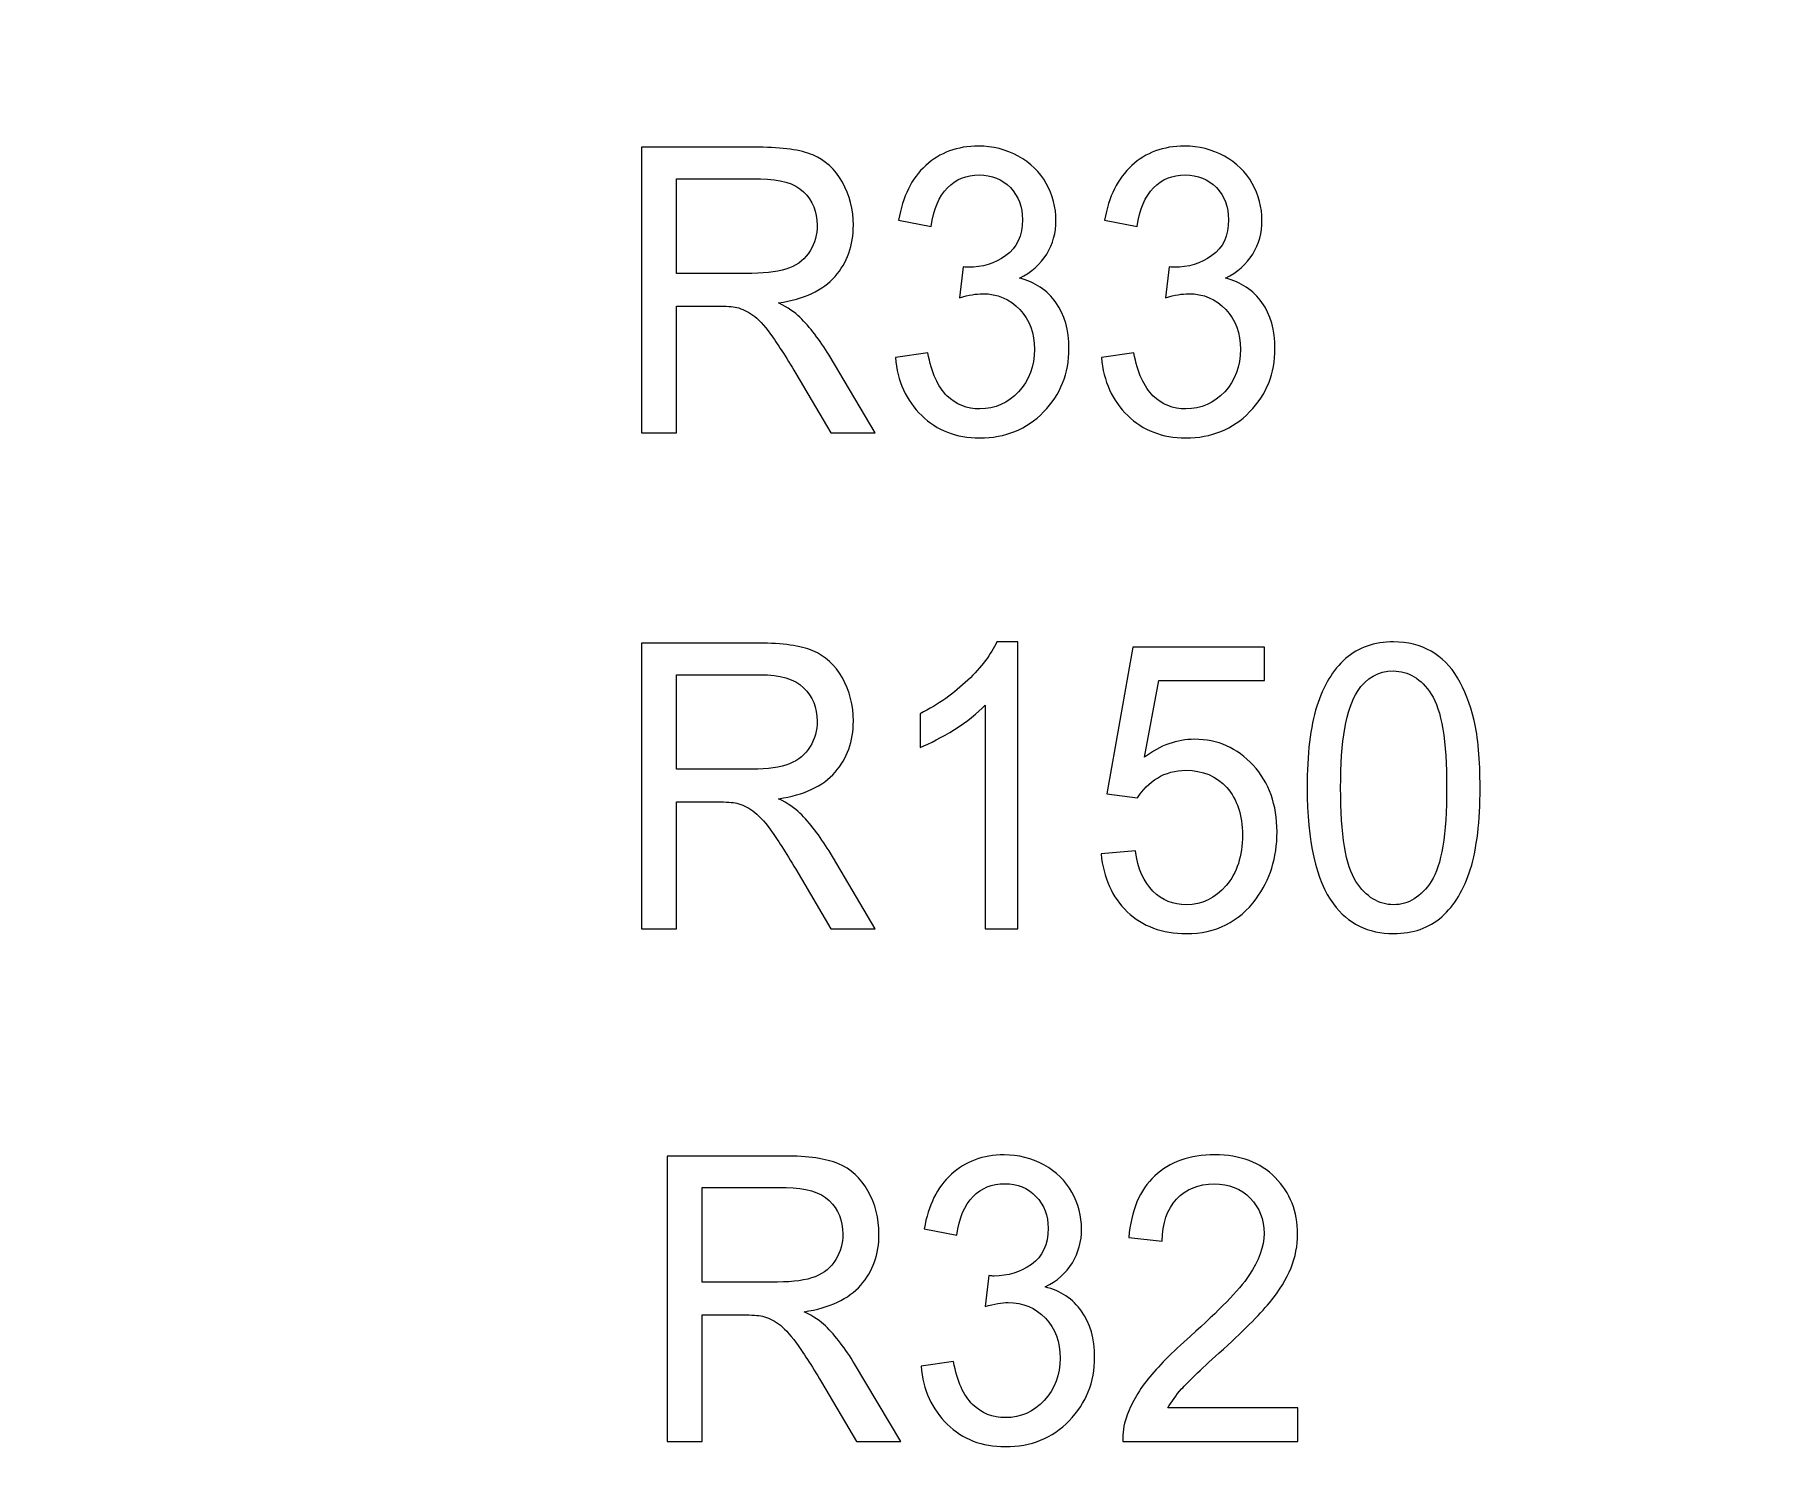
# Model space of a CAD drawing. Header units: millimetres. Extents: x -86 to 67, y -55 to 52.
# Drawn here: x -21.004 to -17.93, y -0.5 to 2.064 of the extents above; entities that cross this region are included whole.
import ezdxf

# ---------------------------------------------------------------- set-up
doc = ezdxf.new("R2010")
doc.units = ezdxf.units.MM
doc.header["$MEASUREMENT"] = 0
doc.layers.add('BG_OUTLINE', color=7, linetype='Continuous')
doc.layers.add('RD_SILKSCREEN_TOP', color=7, linetype='Continuous')

msp = doc.modelspace()

# ---------------------------------------------------------------- linework, layer by layer
at = {"layer": 'BG_OUTLINE', "color": 3, "lineweight": 9}
msp.add_open_spline([(-60.0926, 34.7331), (-60.0926, 34.7331), (63.7724, 34.7331), (63.7724, 34.7331), (63.7724, 34.7331), (64.585, 34.7336), (65.3646, 34.4113), (65.9396, 33.837), (65.9396, 33.837), (66.5146, 33.2627), (66.8379, 32.4797), (66.8384, 31.667), (66.8384, 31.667), (66.8384, 31.667), (66.8412, -52.28), (66.8412, -52.28), (66.8412, -52.28), (66.8412, -52.28), (66.8384, -52.1933), (66.8384, -52.1933), (66.8384, -52.1933), (66.8389, -53.006), (66.5166, -53.7856), (65.9424, -54.3606), (65.9424, -54.3606), (65.3681, -54.9356), (64.585, -55.2589), (63.7724, -55.2594), (63.7724, -55.2594), (63.7724, -55.2594), (-60.1869, -55.2594), (-60.1869, -55.2594), (-60.1869, -55.2594), (-60.1869, -55.2594), (-60.0853, -55.2518), (-60.0853, -55.2518), (-60.0853, -55.2518), (-60.8979, -55.2523), (-61.6775, -54.9299), (-62.2525, -54.3557), (-62.2525, -54.3557), (-62.8275, -53.7814), (-63.1508, -52.9984), (-63.1513, -52.1857), (-63.1513, -52.1857), (-63.1513, -52.1857), (-63.1587, 31.667), (-63.1587, 31.667), (-63.1587, 31.667), (-63.1592, 32.4797), (-62.8369, 33.2593), (-62.2626, 33.8343), (-62.2626, 33.8343), (-61.6883, 34.4093), (-60.9053, 34.7326), (-60.0926, 34.7331)], degree=3, knots=[0, 0, 0, 0, 0.071429, 0.071429, 0.071429, 0.071429, 0.142857, 0.142857, 0.142857, 0.142857, 0.214286, 0.214286, 0.214286, 0.214286, 0.285714, 0.285714, 0.285714, 0.285714, 0.357143, 0.357143, 0.357143, 0.357143, 0.428571, 0.428571, 0.428571, 0.428571, 0.5, 0.5, 0.5, 0.5, 0.571429, 0.571429, 0.571429, 0.571429, 0.642857, 0.642857, 0.642857, 0.642857, 0.714286, 0.714286, 0.714286, 0.714286, 0.785714, 0.785714, 0.785714, 0.785714, 0.857143, 0.857143, 0.857143, 0.857143, 0.928571, 0.928571, 0.928571, 0.928571, 1, 1, 1, 1], dxfattribs=at)
at = {"layer": 'RD_SILKSCREEN_TOP', "color": 8}
for points, knots in [([(-19.9217, 1.3539), (-19.9217, 1.3539), (-19.9217, 1.863), (-19.9217, 1.863), (-19.9217, 1.863), (-19.9217, 1.863), (-19.7121, 1.863), (-19.7121, 1.863), (-19.7121, 1.863), (-19.67, 1.863), (-19.6379, 1.8584), (-19.616, 1.8493), (-19.616, 1.8493), (-19.5941, 1.8401), (-19.5766, 1.824), (-19.5634, 1.8009), (-19.5634, 1.8009), (-19.5503, 1.7777), (-19.5438, 1.7521), (-19.5438, 1.7241), (-19.5438, 1.7241), (-19.5438, 1.6879), (-19.5545, 1.6576), (-19.5764, 1.6328), (-19.5764, 1.6328), (-19.5981, 1.608), (-19.6316, 1.5923), (-19.677, 1.5855), (-19.677, 1.5855), (-19.6604, 1.577), (-19.6478, 1.5686), (-19.6392, 1.5601), (-19.6392, 1.5601), (-19.6209, 1.5421), (-19.6037, 1.5195), (-19.5872, 1.4925), (-19.5872, 1.4925), (-19.5872, 1.4925), (-19.505, 1.3539), (-19.505, 1.3539), (-19.505, 1.3539), (-19.505, 1.3539), (-19.5838, 1.3539), (-19.5838, 1.3539), (-19.5838, 1.3539), (-19.5838, 1.3539), (-19.6463, 1.4599), (-19.6463, 1.4599), (-19.6463, 1.4599), (-19.6646, 1.4903), (-19.6796, 1.5138), (-19.6915, 1.5299), (-19.6915, 1.5299), (-19.7033, 1.5462), (-19.7139, 1.5575), (-19.7232, 1.5639), (-19.7232, 1.5639), (-19.7325, 1.5705), (-19.742, 1.575), (-19.7517, 1.5776), (-19.7517, 1.5776), (-19.7588, 1.5791), (-19.7704, 1.5799), (-19.7866, 1.5799), (-19.7866, 1.5799), (-19.7866, 1.5799), (-19.8591, 1.5799), (-19.8591, 1.5799), (-19.8591, 1.5799), (-19.8591, 1.5799), (-19.8591, 1.3539), (-19.8591, 1.3539), (-19.8591, 1.3539), (-19.8591, 1.3539), (-19.9217, 1.3539), (-19.9217, 1.3539)], [0, 0, 0, 0, 0.052632, 0.052632, 0.052632, 0.052632, 0.105263, 0.105263, 0.105263, 0.105263, 0.157895, 0.157895, 0.157895, 0.157895, 0.210526, 0.210526, 0.210526, 0.210526, 0.263158, 0.263158, 0.263158, 0.263158, 0.315789, 0.315789, 0.315789, 0.315789, 0.368421, 0.368421, 0.368421, 0.368421, 0.421053, 0.421053, 0.421053, 0.421053, 0.473684, 0.473684, 0.473684, 0.473684, 0.526316, 0.526316, 0.526316, 0.526316, 0.578947, 0.578947, 0.578947, 0.578947, 0.631579, 0.631579, 0.631579, 0.631579, 0.684211, 0.684211, 0.684211, 0.684211, 0.736842, 0.736842, 0.736842, 0.736842, 0.789474, 0.789474, 0.789474, 0.789474, 0.842105, 0.842105, 0.842105, 0.842105, 0.894737, 0.894737, 0.894737, 0.894737, 0.947368, 0.947368, 0.947368, 0.947368, 1, 1, 1, 1]), ([(-19.4689, 1.4883), (-19.4689, 1.4883), (-19.411, 1.4966), (-19.411, 1.4966), (-19.411, 1.4966), (-19.4042, 1.4612), (-19.3929, 1.4357), (-19.3769, 1.42), (-19.3769, 1.42), (-19.3609, 1.4044), (-19.3414, 1.3966), (-19.3184, 1.3966), (-19.3184, 1.3966), (-19.2911, 1.3966), (-19.268, 1.4068), (-19.2491, 1.4272), (-19.2491, 1.4272), (-19.2305, 1.4475), (-19.221, 1.4728), (-19.221, 1.5029), (-19.221, 1.5029), (-19.221, 1.5316), (-19.2296, 1.5553), (-19.2471, 1.5739), (-19.2471, 1.5739), (-19.2646, 1.5925), (-19.2867, 1.6019), (-19.3136, 1.6019), (-19.3136, 1.6019), (-19.3245, 1.6019), (-19.3382, 1.5995), (-19.3545, 1.5949), (-19.3545, 1.5949), (-19.3545, 1.5949), (-19.348, 1.6498), (-19.348, 1.6498), (-19.348, 1.6498), (-19.3441, 1.6493), (-19.3411, 1.649), (-19.3387, 1.649), (-19.3387, 1.649), (-19.314, 1.649), (-19.2918, 1.656), (-19.272, 1.6699), (-19.272, 1.6699), (-19.2521, 1.6838), (-19.2423, 1.7052), (-19.2423, 1.7342), (-19.2423, 1.7342), (-19.2423, 1.757), (-19.2495, 1.7761), (-19.2639, 1.7911), (-19.2639, 1.7911), (-19.2783, 1.8061), (-19.297, 1.8137), (-19.3197, 1.8137), (-19.3197, 1.8137), (-19.3423, 1.8137), (-19.3611, 1.806), (-19.3761, 1.7908), (-19.3761, 1.7908), (-19.3911, 1.7755), (-19.4009, 1.7525), (-19.4051, 1.7219), (-19.4051, 1.7219), (-19.4051, 1.7219), (-19.4631, 1.7331), (-19.4631, 1.7331), (-19.4631, 1.7331), (-19.4561, 1.775), (-19.4399, 1.8075), (-19.4148, 1.8305), (-19.4148, 1.8305), (-19.3896, 1.8535), (-19.3583, 1.8651), (-19.3209, 1.8651), (-19.3209, 1.8651), (-19.2952, 1.8651), (-19.2714, 1.8591), (-19.2497, 1.8472), (-19.2497, 1.8472), (-19.2281, 1.8353), (-19.2114, 1.819), (-19.1998, 1.7984), (-19.1998, 1.7984), (-19.1884, 1.7778), (-19.1826, 1.756), (-19.1826, 1.7327), (-19.1826, 1.7327), (-19.1826, 1.7108), (-19.188, 1.6908), (-19.1991, 1.6726), (-19.1991, 1.6726), (-19.2101, 1.6546), (-19.2263, 1.6403), (-19.2478, 1.6296), (-19.2478, 1.6296), (-19.2198, 1.6227), (-19.1981, 1.6083), (-19.1826, 1.5863), (-19.1826, 1.5863), (-19.1672, 1.5645), (-19.1594, 1.5372), (-19.1594, 1.5043), (-19.1594, 1.5043), (-19.1594, 1.4599), (-19.1744, 1.4222), (-19.2046, 1.3912), (-19.2046, 1.3912), (-19.2347, 1.3603), (-19.2727, 1.3449), (-19.3187, 1.3449), (-19.3187, 1.3449), (-19.3602, 1.3449), (-19.3947, 1.3582), (-19.422, 1.3848), (-19.422, 1.3848), (-19.4494, 1.4114), (-19.4651, 1.4459), (-19.4689, 1.4883)], [0, 0, 0, 0, 0.033333, 0.033333, 0.033333, 0.033333, 0.066667, 0.066667, 0.066667, 0.066667, 0.1, 0.1, 0.1, 0.1, 0.133333, 0.133333, 0.133333, 0.133333, 0.166667, 0.166667, 0.166667, 0.166667, 0.2, 0.2, 0.2, 0.2, 0.233333, 0.233333, 0.233333, 0.233333, 0.266667, 0.266667, 0.266667, 0.266667, 0.3, 0.3, 0.3, 0.3, 0.333333, 0.333333, 0.333333, 0.333333, 0.366667, 0.366667, 0.366667, 0.366667, 0.4, 0.4, 0.4, 0.4, 0.433333, 0.433333, 0.433333, 0.433333, 0.466667, 0.466667, 0.466667, 0.466667, 0.5, 0.5, 0.5, 0.5, 0.533333, 0.533333, 0.533333, 0.533333, 0.566667, 0.566667, 0.566667, 0.566667, 0.6, 0.6, 0.6, 0.6, 0.633333, 0.633333, 0.633333, 0.633333, 0.666667, 0.666667, 0.666667, 0.666667, 0.7, 0.7, 0.7, 0.7, 0.733333, 0.733333, 0.733333, 0.733333, 0.766667, 0.766667, 0.766667, 0.766667, 0.8, 0.8, 0.8, 0.8, 0.833333, 0.833333, 0.833333, 0.833333, 0.866667, 0.866667, 0.866667, 0.866667, 0.9, 0.9, 0.9, 0.9, 0.933333, 0.933333, 0.933333, 0.933333, 0.966667, 0.966667, 0.966667, 0.966667, 1, 1, 1, 1]), ([(-19.1016, 1.4883), (-19.1016, 1.4883), (-19.0437, 1.4966), (-19.0437, 1.4966), (-19.0437, 1.4966), (-19.0369, 1.4612), (-19.0256, 1.4357), (-19.0096, 1.42), (-19.0096, 1.42), (-18.9936, 1.4044), (-18.9741, 1.3966), (-18.9511, 1.3966), (-18.9511, 1.3966), (-18.9238, 1.3966), (-18.9007, 1.4068), (-18.8818, 1.4272), (-18.8818, 1.4272), (-18.8632, 1.4475), (-18.8537, 1.4728), (-18.8537, 1.5029), (-18.8537, 1.5029), (-18.8537, 1.5316), (-18.8623, 1.5553), (-18.8798, 1.5739), (-18.8798, 1.5739), (-18.8973, 1.5925), (-18.9194, 1.6019), (-18.9463, 1.6019), (-18.9463, 1.6019), (-18.9572, 1.6019), (-18.9709, 1.5995), (-18.9872, 1.5949), (-18.9872, 1.5949), (-18.9872, 1.5949), (-18.9807, 1.6498), (-18.9807, 1.6498), (-18.9807, 1.6498), (-18.9768, 1.6493), (-18.9738, 1.649), (-18.9714, 1.649), (-18.9714, 1.649), (-18.9467, 1.649), (-18.9245, 1.656), (-18.9047, 1.6699), (-18.9047, 1.6699), (-18.8848, 1.6838), (-18.875, 1.7052), (-18.875, 1.7342), (-18.875, 1.7342), (-18.875, 1.757), (-18.8822, 1.7761), (-18.8966, 1.7911), (-18.8966, 1.7911), (-18.911, 1.8061), (-18.9297, 1.8137), (-18.9524, 1.8137), (-18.9524, 1.8137), (-18.975, 1.8137), (-18.9938, 1.806), (-19.0088, 1.7908), (-19.0088, 1.7908), (-19.0238, 1.7755), (-19.0336, 1.7525), (-19.0378, 1.7219), (-19.0378, 1.7219), (-19.0378, 1.7219), (-19.0958, 1.7331), (-19.0958, 1.7331), (-19.0958, 1.7331), (-19.0888, 1.775), (-19.0726, 1.8075), (-19.0475, 1.8305), (-19.0475, 1.8305), (-19.0223, 1.8535), (-18.991, 1.8651), (-18.9536, 1.8651), (-18.9536, 1.8651), (-18.9279, 1.8651), (-18.9041, 1.8591), (-18.8824, 1.8472), (-18.8824, 1.8472), (-18.8608, 1.8353), (-18.8441, 1.819), (-18.8325, 1.7984), (-18.8325, 1.7984), (-18.8211, 1.7778), (-18.8153, 1.756), (-18.8153, 1.7327), (-18.8153, 1.7327), (-18.8153, 1.7108), (-18.8207, 1.6908), (-18.8318, 1.6726), (-18.8318, 1.6726), (-18.8428, 1.6546), (-18.859, 1.6403), (-18.8805, 1.6296), (-18.8805, 1.6296), (-18.8525, 1.6227), (-18.8308, 1.6083), (-18.8153, 1.5863), (-18.8153, 1.5863), (-18.7999, 1.5645), (-18.7921, 1.5372), (-18.7921, 1.5043), (-18.7921, 1.5043), (-18.7921, 1.4599), (-18.8071, 1.4222), (-18.8373, 1.3912), (-18.8373, 1.3912), (-18.8674, 1.3603), (-18.9054, 1.3449), (-18.9514, 1.3449), (-18.9514, 1.3449), (-18.9929, 1.3449), (-19.0274, 1.3582), (-19.0547, 1.3848), (-19.0547, 1.3848), (-19.0821, 1.4114), (-19.0978, 1.4459), (-19.1016, 1.4883)], [0, 0, 0, 0, 0.033333, 0.033333, 0.033333, 0.033333, 0.066667, 0.066667, 0.066667, 0.066667, 0.1, 0.1, 0.1, 0.1, 0.133333, 0.133333, 0.133333, 0.133333, 0.166667, 0.166667, 0.166667, 0.166667, 0.2, 0.2, 0.2, 0.2, 0.233333, 0.233333, 0.233333, 0.233333, 0.266667, 0.266667, 0.266667, 0.266667, 0.3, 0.3, 0.3, 0.3, 0.333333, 0.333333, 0.333333, 0.333333, 0.366667, 0.366667, 0.366667, 0.366667, 0.4, 0.4, 0.4, 0.4, 0.433333, 0.433333, 0.433333, 0.433333, 0.466667, 0.466667, 0.466667, 0.466667, 0.5, 0.5, 0.5, 0.5, 0.533333, 0.533333, 0.533333, 0.533333, 0.566667, 0.566667, 0.566667, 0.566667, 0.6, 0.6, 0.6, 0.6, 0.633333, 0.633333, 0.633333, 0.633333, 0.666667, 0.666667, 0.666667, 0.666667, 0.7, 0.7, 0.7, 0.7, 0.733333, 0.733333, 0.733333, 0.733333, 0.766667, 0.766667, 0.766667, 0.766667, 0.8, 0.8, 0.8, 0.8, 0.833333, 0.833333, 0.833333, 0.833333, 0.866667, 0.866667, 0.866667, 0.866667, 0.9, 0.9, 0.9, 0.9, 0.933333, 0.933333, 0.933333, 0.933333, 0.966667, 0.966667, 0.966667, 0.966667, 1, 1, 1, 1]), ([(-19.8591, 1.6383), (-19.8591, 1.6383), (-19.7247, 1.6383), (-19.7247, 1.6383), (-19.7247, 1.6383), (-19.6961, 1.6383), (-19.6737, 1.6415), (-19.6576, 1.6479), (-19.6576, 1.6479), (-19.6415, 1.6543), (-19.6292, 1.6645), (-19.6208, 1.6784), (-19.6208, 1.6784), (-19.6125, 1.6924), (-19.6083, 1.7076), (-19.6083, 1.7241), (-19.6083, 1.7241), (-19.6083, 1.7481), (-19.6163, 1.7679), (-19.6326, 1.7835), (-19.6326, 1.7835), (-19.6488, 1.799), (-19.6744, 1.8067), (-19.7095, 1.8067), (-19.7095, 1.8067), (-19.7095, 1.8067), (-19.8591, 1.8067), (-19.8591, 1.8067), (-19.8591, 1.8067), (-19.8591, 1.8067), (-19.8591, 1.6383), (-19.8591, 1.6383)], [0, 0, 0, 0, 0.125, 0.125, 0.125, 0.125, 0.25, 0.25, 0.25, 0.25, 0.375, 0.375, 0.375, 0.375, 0.5, 0.5, 0.5, 0.5, 0.625, 0.625, 0.625, 0.625, 0.75, 0.75, 0.75, 0.75, 0.875, 0.875, 0.875, 0.875, 1, 1, 1, 1]), ([(-19.9217, 0.47), (-19.9217, 0.47), (-19.9217, 0.9791), (-19.9217, 0.9791), (-19.9217, 0.9791), (-19.9217, 0.9791), (-19.7121, 0.9791), (-19.7121, 0.9791), (-19.7121, 0.9791), (-19.67, 0.9791), (-19.6379, 0.9745), (-19.616, 0.9654), (-19.616, 0.9654), (-19.5941, 0.9562), (-19.5766, 0.9401), (-19.5634, 0.917), (-19.5634, 0.917), (-19.5503, 0.8938), (-19.5438, 0.8682), (-19.5438, 0.8402), (-19.5438, 0.8402), (-19.5438, 0.804), (-19.5545, 0.7737), (-19.5764, 0.7489), (-19.5764, 0.7489), (-19.5981, 0.7241), (-19.6316, 0.7084), (-19.677, 0.7016), (-19.677, 0.7016), (-19.6604, 0.6931), (-19.6478, 0.6847), (-19.6392, 0.6762), (-19.6392, 0.6762), (-19.6209, 0.6582), (-19.6037, 0.6356), (-19.5872, 0.6086), (-19.5872, 0.6086), (-19.5872, 0.6086), (-19.505, 0.47), (-19.505, 0.47), (-19.505, 0.47), (-19.505, 0.47), (-19.5838, 0.47), (-19.5838, 0.47), (-19.5838, 0.47), (-19.5838, 0.47), (-19.6463, 0.576), (-19.6463, 0.576), (-19.6463, 0.576), (-19.6646, 0.6064), (-19.6796, 0.6299), (-19.6915, 0.646), (-19.6915, 0.646), (-19.7033, 0.6623), (-19.7139, 0.6736), (-19.7232, 0.68), (-19.7232, 0.68), (-19.7325, 0.6866), (-19.742, 0.6911), (-19.7517, 0.6937), (-19.7517, 0.6937), (-19.7588, 0.6952), (-19.7704, 0.696), (-19.7866, 0.696), (-19.7866, 0.696), (-19.7866, 0.696), (-19.8591, 0.696), (-19.8591, 0.696), (-19.8591, 0.696), (-19.8591, 0.696), (-19.8591, 0.47), (-19.8591, 0.47), (-19.8591, 0.47), (-19.8591, 0.47), (-19.9217, 0.47), (-19.9217, 0.47)], [0, 0, 0, 0, 0.052632, 0.052632, 0.052632, 0.052632, 0.105263, 0.105263, 0.105263, 0.105263, 0.157895, 0.157895, 0.157895, 0.157895, 0.210526, 0.210526, 0.210526, 0.210526, 0.263158, 0.263158, 0.263158, 0.263158, 0.315789, 0.315789, 0.315789, 0.315789, 0.368421, 0.368421, 0.368421, 0.368421, 0.421053, 0.421053, 0.421053, 0.421053, 0.473684, 0.473684, 0.473684, 0.473684, 0.526316, 0.526316, 0.526316, 0.526316, 0.578947, 0.578947, 0.578947, 0.578947, 0.631579, 0.631579, 0.631579, 0.631579, 0.684211, 0.684211, 0.684211, 0.684211, 0.736842, 0.736842, 0.736842, 0.736842, 0.789474, 0.789474, 0.789474, 0.789474, 0.842105, 0.842105, 0.842105, 0.842105, 0.894737, 0.894737, 0.894737, 0.894737, 0.947368, 0.947368, 0.947368, 0.947368, 1, 1, 1, 1]), ([(-19.2507, 0.47), (-19.2507, 0.47), (-19.3087, 0.47), (-19.3087, 0.47), (-19.3087, 0.47), (-19.3087, 0.47), (-19.3087, 0.8683), (-19.3087, 0.8683), (-19.3087, 0.8683), (-19.3227, 0.8539), (-19.341, 0.8396), (-19.3636, 0.8252), (-19.3636, 0.8252), (-19.3864, 0.8109), (-19.4068, 0.8001), (-19.4248, 0.793), (-19.4248, 0.793), (-19.4248, 0.793), (-19.4248, 0.8533), (-19.4248, 0.8533), (-19.4248, 0.8533), (-19.3923, 0.8698), (-19.3639, 0.8897), (-19.3397, 0.9131), (-19.3397, 0.9131), (-19.3154, 0.9365), (-19.2982, 0.9592), (-19.2881, 0.9812), (-19.2881, 0.9812), (-19.2881, 0.9812), (-19.2507, 0.9812), (-19.2507, 0.9812), (-19.2507, 0.9812), (-19.2507, 0.9812), (-19.2507, 0.47), (-19.2507, 0.47)], [0, 0, 0, 0, 0.111111, 0.111111, 0.111111, 0.111111, 0.222222, 0.222222, 0.222222, 0.222222, 0.333333, 0.333333, 0.333333, 0.333333, 0.444444, 0.444444, 0.444444, 0.444444, 0.555556, 0.555556, 0.555556, 0.555556, 0.666667, 0.666667, 0.666667, 0.666667, 0.777778, 0.777778, 0.777778, 0.777778, 0.888889, 0.888889, 0.888889, 0.888889, 1, 1, 1, 1]), ([(-19.102, 0.6033), (-19.102, 0.6033), (-19.041, 0.6089), (-19.041, 0.6089), (-19.041, 0.6089), (-19.0365, 0.5769), (-19.0261, 0.553), (-19.0096, 0.5369), (-19.0096, 0.5369), (-18.9932, 0.5207), (-18.9733, 0.5127), (-18.9501, 0.5127), (-18.9501, 0.5127), (-18.9221, 0.5127), (-18.8985, 0.5241), (-18.8792, 0.5467), (-18.8792, 0.5467), (-18.8598, 0.5694), (-18.8502, 0.5996), (-18.8502, 0.637), (-18.8502, 0.637), (-18.8502, 0.6727), (-18.8594, 0.7008), (-18.878, 0.7214), (-18.878, 0.7214), (-18.8966, 0.742), (-18.9209, 0.7523), (-18.9511, 0.7523), (-18.9511, 0.7523), (-18.9698, 0.7523), (-18.9867, 0.7477), (-19.0017, 0.7386), (-19.0017, 0.7386), (-19.0168, 0.7295), (-19.0286, 0.7176), (-19.0372, 0.703), (-19.0372, 0.703), (-19.0372, 0.703), (-19.0916, 0.7106), (-19.0916, 0.7106), (-19.0916, 0.7106), (-19.0916, 0.7106), (-19.0458, 0.9721), (-19.0458, 0.9721), (-19.0458, 0.9721), (-19.0458, 0.9721), (-18.8107, 0.9721), (-18.8107, 0.9721), (-18.8107, 0.9721), (-18.8107, 0.9721), (-18.8107, 0.9124), (-18.8107, 0.9124), (-18.8107, 0.9124), (-18.8107, 0.9124), (-18.9994, 0.9124), (-18.9994, 0.9124), (-18.9994, 0.9124), (-18.9994, 0.9124), (-19.0249, 0.7756), (-19.0249, 0.7756), (-19.0249, 0.7756), (-18.9965, 0.7969), (-18.9667, 0.8076), (-18.9356, 0.8076), (-18.9356, 0.8076), (-18.8943, 0.8076), (-18.8596, 0.7922), (-18.8311, 0.7614), (-18.8311, 0.7614), (-18.8027, 0.7305), (-18.7885, 0.6909), (-18.7885, 0.6426), (-18.7885, 0.6426), (-18.7885, 0.5965), (-18.8011, 0.5566), (-18.8259, 0.5231), (-18.8259, 0.5231), (-18.8563, 0.482), (-18.8977, 0.4613), (-18.9501, 0.4613), (-18.9501, 0.4613), (-18.9932, 0.4613), (-19.0283, 0.4743), (-19.0554, 0.5002), (-19.0554, 0.5002), (-19.0826, 0.5262), (-19.0981, 0.5606), (-19.102, 0.6033)], [0, 0, 0, 0, 0.045455, 0.045455, 0.045455, 0.045455, 0.090909, 0.090909, 0.090909, 0.090909, 0.136364, 0.136364, 0.136364, 0.136364, 0.181818, 0.181818, 0.181818, 0.181818, 0.227273, 0.227273, 0.227273, 0.227273, 0.272727, 0.272727, 0.272727, 0.272727, 0.318182, 0.318182, 0.318182, 0.318182, 0.363636, 0.363636, 0.363636, 0.363636, 0.409091, 0.409091, 0.409091, 0.409091, 0.454545, 0.454545, 0.454545, 0.454545, 0.5, 0.5, 0.5, 0.5, 0.545455, 0.545455, 0.545455, 0.545455, 0.590909, 0.590909, 0.590909, 0.590909, 0.636364, 0.636364, 0.636364, 0.636364, 0.681818, 0.681818, 0.681818, 0.681818, 0.727273, 0.727273, 0.727273, 0.727273, 0.772727, 0.772727, 0.772727, 0.772727, 0.818182, 0.818182, 0.818182, 0.818182, 0.863636, 0.863636, 0.863636, 0.863636, 0.909091, 0.909091, 0.909091, 0.909091, 0.954545, 0.954545, 0.954545, 0.954545, 1, 1, 1, 1]), ([(-18.7348, 0.7211), (-18.7348, 0.7813), (-18.7291, 0.8297), (-18.7175, 0.8664), (-18.7175, 0.8664), (-18.706, 0.9031), (-18.6889, 0.9315), (-18.6662, 0.9514), (-18.6662, 0.9514), (-18.6435, 0.9713), (-18.615, 0.9812), (-18.5807, 0.9812), (-18.5807, 0.9812), (-18.5553, 0.9812), (-18.533, 0.9757), (-18.5139, 0.9646), (-18.5139, 0.9646), (-18.4948, 0.9537), (-18.479, 0.9379), (-18.4665, 0.9171), (-18.4665, 0.9171), (-18.454, 0.8964), (-18.4443, 0.8711), (-18.4372, 0.8414), (-18.4372, 0.8414), (-18.4301, 0.8116), (-18.4265, 0.7715), (-18.4265, 0.7211), (-18.4265, 0.7211), (-18.4265, 0.6613), (-18.4322, 0.6132), (-18.4435, 0.5764), (-18.4435, 0.5764), (-18.455, 0.5397), (-18.472, 0.5114), (-18.4948, 0.4913), (-18.4948, 0.4913), (-18.5174, 0.4713), (-18.546, 0.4613), (-18.5807, 0.4613), (-18.5807, 0.4613), (-18.6263, 0.4613), (-18.662, 0.4789), (-18.688, 0.5141), (-18.688, 0.5141), (-18.7192, 0.5564), (-18.7348, 0.6255), (-18.7348, 0.7211)], [0, 0, 0, 0, 0.083333, 0.083333, 0.083333, 0.083333, 0.166667, 0.166667, 0.166667, 0.166667, 0.25, 0.25, 0.25, 0.25, 0.333333, 0.333333, 0.333333, 0.333333, 0.416667, 0.416667, 0.416667, 0.416667, 0.5, 0.5, 0.5, 0.5, 0.583333, 0.583333, 0.583333, 0.583333, 0.666667, 0.666667, 0.666667, 0.666667, 0.75, 0.75, 0.75, 0.75, 0.833333, 0.833333, 0.833333, 0.833333, 0.916667, 0.916667, 0.916667, 0.916667, 1, 1, 1, 1]), ([(-19.8591, 0.7544), (-19.8591, 0.7544), (-19.7247, 0.7544), (-19.7247, 0.7544), (-19.7247, 0.7544), (-19.6961, 0.7544), (-19.6737, 0.7576), (-19.6576, 0.764), (-19.6576, 0.764), (-19.6415, 0.7704), (-19.6292, 0.7806), (-19.6208, 0.7945), (-19.6208, 0.7945), (-19.6125, 0.8085), (-19.6083, 0.8237), (-19.6083, 0.8402), (-19.6083, 0.8402), (-19.6083, 0.8642), (-19.6163, 0.884), (-19.6326, 0.8996), (-19.6326, 0.8996), (-19.6488, 0.9151), (-19.6744, 0.9228), (-19.7095, 0.9228), (-19.7095, 0.9228), (-19.7095, 0.9228), (-19.8591, 0.9228), (-19.8591, 0.9228), (-19.8591, 0.9228), (-19.8591, 0.9228), (-19.8591, 0.7544), (-19.8591, 0.7544)], [0, 0, 0, 0, 0.125, 0.125, 0.125, 0.125, 0.25, 0.25, 0.25, 0.25, 0.375, 0.375, 0.375, 0.375, 0.5, 0.5, 0.5, 0.5, 0.625, 0.625, 0.625, 0.625, 0.75, 0.75, 0.75, 0.75, 0.875, 0.875, 0.875, 0.875, 1, 1, 1, 1]), ([(-18.6751, 0.7211), (-18.6751, 0.6375), (-18.666, 0.5819), (-18.6478, 0.5542), (-18.6478, 0.5542), (-18.6297, 0.5265), (-18.6073, 0.5127), (-18.5807, 0.5127), (-18.5807, 0.5127), (-18.5539, 0.5127), (-18.5316, 0.5267), (-18.5134, 0.5544), (-18.5134, 0.5544), (-18.4953, 0.5821), (-18.4861, 0.6377), (-18.4861, 0.7211), (-18.4861, 0.7211), (-18.4861, 0.8049), (-18.4953, 0.8606), (-18.5134, 0.8881), (-18.5134, 0.8881), (-18.5316, 0.9157), (-18.5542, 0.9294), (-18.5812, 0.9294), (-18.5812, 0.9294), (-18.608, 0.9294), (-18.6292, 0.9172), (-18.6452, 0.8929), (-18.6452, 0.8929), (-18.6652, 0.862), (-18.6751, 0.8046), (-18.6751, 0.7211)], [0, 0, 0, 0, 0.125, 0.125, 0.125, 0.125, 0.25, 0.25, 0.25, 0.25, 0.375, 0.375, 0.375, 0.375, 0.5, 0.5, 0.5, 0.5, 0.625, 0.625, 0.625, 0.625, 0.75, 0.75, 0.75, 0.75, 0.875, 0.875, 0.875, 0.875, 1, 1, 1, 1]), ([(-19.876, -0.4444), (-19.876, -0.4444), (-19.876, 0.0647), (-19.876, 0.0647), (-19.876, 0.0647), (-19.876, 0.0647), (-19.6664, 0.0647), (-19.6664, 0.0647), (-19.6664, 0.0647), (-19.6243, 0.0647), (-19.5922, 0.0601), (-19.5703, 0.051), (-19.5703, 0.051), (-19.5484, 0.0418), (-19.5309, 0.0257), (-19.5177, 0.0026), (-19.5177, 0.0026), (-19.5046, -0.0206), (-19.4981, -0.0462), (-19.4981, -0.0742), (-19.4981, -0.0742), (-19.4981, -0.1104), (-19.5088, -0.1407), (-19.5307, -0.1655), (-19.5307, -0.1655), (-19.5524, -0.1903), (-19.5859, -0.206), (-19.6313, -0.2128), (-19.6313, -0.2128), (-19.6147, -0.2213), (-19.6021, -0.2297), (-19.5935, -0.2382), (-19.5935, -0.2382), (-19.5752, -0.2562), (-19.558, -0.2788), (-19.5415, -0.3058), (-19.5415, -0.3058), (-19.5415, -0.3058), (-19.4593, -0.4444), (-19.4593, -0.4444), (-19.4593, -0.4444), (-19.4593, -0.4444), (-19.5381, -0.4444), (-19.5381, -0.4444), (-19.5381, -0.4444), (-19.5381, -0.4444), (-19.6006, -0.3384), (-19.6006, -0.3384), (-19.6006, -0.3384), (-19.6189, -0.308), (-19.6339, -0.2845), (-19.6458, -0.2684), (-19.6458, -0.2684), (-19.6576, -0.2521), (-19.6682, -0.2408), (-19.6775, -0.2344), (-19.6775, -0.2344), (-19.6868, -0.2278), (-19.6963, -0.2233), (-19.706, -0.2207), (-19.706, -0.2207), (-19.7131, -0.2192), (-19.7247, -0.2184), (-19.7409, -0.2184), (-19.7409, -0.2184), (-19.7409, -0.2184), (-19.8134, -0.2184), (-19.8134, -0.2184), (-19.8134, -0.2184), (-19.8134, -0.2184), (-19.8134, -0.4444), (-19.8134, -0.4444), (-19.8134, -0.4444), (-19.8134, -0.4444), (-19.876, -0.4444), (-19.876, -0.4444)], [0, 0, 0, 0, 0.052632, 0.052632, 0.052632, 0.052632, 0.105263, 0.105263, 0.105263, 0.105263, 0.157895, 0.157895, 0.157895, 0.157895, 0.210526, 0.210526, 0.210526, 0.210526, 0.263158, 0.263158, 0.263158, 0.263158, 0.315789, 0.315789, 0.315789, 0.315789, 0.368421, 0.368421, 0.368421, 0.368421, 0.421053, 0.421053, 0.421053, 0.421053, 0.473684, 0.473684, 0.473684, 0.473684, 0.526316, 0.526316, 0.526316, 0.526316, 0.578947, 0.578947, 0.578947, 0.578947, 0.631579, 0.631579, 0.631579, 0.631579, 0.684211, 0.684211, 0.684211, 0.684211, 0.736842, 0.736842, 0.736842, 0.736842, 0.789474, 0.789474, 0.789474, 0.789474, 0.842105, 0.842105, 0.842105, 0.842105, 0.894737, 0.894737, 0.894737, 0.894737, 0.947368, 0.947368, 0.947368, 0.947368, 1, 1, 1, 1]), ([(-19.4232, -0.31), (-19.4232, -0.31), (-19.3653, -0.3017), (-19.3653, -0.3017), (-19.3653, -0.3017), (-19.3585, -0.3371), (-19.3472, -0.3626), (-19.3312, -0.3783), (-19.3312, -0.3783), (-19.3152, -0.3939), (-19.2957, -0.4017), (-19.2727, -0.4017), (-19.2727, -0.4017), (-19.2454, -0.4017), (-19.2223, -0.3915), (-19.2034, -0.3711), (-19.2034, -0.3711), (-19.1848, -0.3508), (-19.1753, -0.3255), (-19.1753, -0.2954), (-19.1753, -0.2954), (-19.1753, -0.2667), (-19.1839, -0.243), (-19.2014, -0.2244), (-19.2014, -0.2244), (-19.2189, -0.2058), (-19.241, -0.1964), (-19.2679, -0.1964), (-19.2679, -0.1964), (-19.2788, -0.1964), (-19.2925, -0.1988), (-19.3088, -0.2034), (-19.3088, -0.2034), (-19.3088, -0.2034), (-19.3023, -0.1485), (-19.3023, -0.1485), (-19.3023, -0.1485), (-19.2984, -0.149), (-19.2954, -0.1493), (-19.293, -0.1493), (-19.293, -0.1493), (-19.2683, -0.1493), (-19.2461, -0.1423), (-19.2263, -0.1284), (-19.2263, -0.1284), (-19.2064, -0.1145), (-19.1966, -0.0931), (-19.1966, -0.0641), (-19.1966, -0.0641), (-19.1966, -0.0413), (-19.2038, -0.0222), (-19.2182, -0.0072), (-19.2182, -0.0072), (-19.2326, 0.0078), (-19.2513, 0.0154), (-19.274, 0.0154), (-19.274, 0.0154), (-19.2966, 0.0154), (-19.3154, 0.0077), (-19.3304, -0.0075), (-19.3304, -0.0075), (-19.3454, -0.0228), (-19.3552, -0.0458), (-19.3594, -0.0764), (-19.3594, -0.0764), (-19.3594, -0.0764), (-19.4174, -0.0652), (-19.4174, -0.0652), (-19.4174, -0.0652), (-19.4104, -0.0233), (-19.3942, 0.0092), (-19.3691, 0.0322), (-19.3691, 0.0322), (-19.3439, 0.0552), (-19.3126, 0.0668), (-19.2752, 0.0668), (-19.2752, 0.0668), (-19.2495, 0.0668), (-19.2257, 0.0608), (-19.204, 0.0489), (-19.204, 0.0489), (-19.1824, 0.037), (-19.1657, 0.0207), (-19.1541, 0.0001), (-19.1541, 0.0001), (-19.1427, -0.0205), (-19.1369, -0.0423), (-19.1369, -0.0656), (-19.1369, -0.0656), (-19.1369, -0.0875), (-19.1423, -0.1075), (-19.1534, -0.1257), (-19.1534, -0.1257), (-19.1644, -0.1437), (-19.1806, -0.158), (-19.2021, -0.1687), (-19.2021, -0.1687), (-19.1741, -0.1756), (-19.1524, -0.19), (-19.1369, -0.212), (-19.1369, -0.212), (-19.1215, -0.2338), (-19.1137, -0.2611), (-19.1137, -0.294), (-19.1137, -0.294), (-19.1137, -0.3384), (-19.1287, -0.3761), (-19.1589, -0.4071), (-19.1589, -0.4071), (-19.189, -0.438), (-19.227, -0.4534), (-19.273, -0.4534), (-19.273, -0.4534), (-19.3145, -0.4534), (-19.349, -0.4401), (-19.3763, -0.4135), (-19.3763, -0.4135), (-19.4037, -0.3869), (-19.4194, -0.3524), (-19.4232, -0.31)], [0, 0, 0, 0, 0.033333, 0.033333, 0.033333, 0.033333, 0.066667, 0.066667, 0.066667, 0.066667, 0.1, 0.1, 0.1, 0.1, 0.133333, 0.133333, 0.133333, 0.133333, 0.166667, 0.166667, 0.166667, 0.166667, 0.2, 0.2, 0.2, 0.2, 0.233333, 0.233333, 0.233333, 0.233333, 0.266667, 0.266667, 0.266667, 0.266667, 0.3, 0.3, 0.3, 0.3, 0.333333, 0.333333, 0.333333, 0.333333, 0.366667, 0.366667, 0.366667, 0.366667, 0.4, 0.4, 0.4, 0.4, 0.433333, 0.433333, 0.433333, 0.433333, 0.466667, 0.466667, 0.466667, 0.466667, 0.5, 0.5, 0.5, 0.5, 0.533333, 0.533333, 0.533333, 0.533333, 0.566667, 0.566667, 0.566667, 0.566667, 0.6, 0.6, 0.6, 0.6, 0.633333, 0.633333, 0.633333, 0.633333, 0.666667, 0.666667, 0.666667, 0.666667, 0.7, 0.7, 0.7, 0.7, 0.733333, 0.733333, 0.733333, 0.733333, 0.766667, 0.766667, 0.766667, 0.766667, 0.8, 0.8, 0.8, 0.8, 0.833333, 0.833333, 0.833333, 0.833333, 0.866667, 0.866667, 0.866667, 0.866667, 0.9, 0.9, 0.9, 0.9, 0.933333, 0.933333, 0.933333, 0.933333, 0.966667, 0.966667, 0.966667, 0.966667, 1, 1, 1, 1]), ([(-18.7512, -0.3843), (-18.7512, -0.3843), (-18.7512, -0.4444), (-18.7512, -0.4444), (-18.7512, -0.4444), (-18.7512, -0.4444), (-19.0636, -0.4444), (-19.0636, -0.4444), (-19.0636, -0.4444), (-19.0641, -0.4293), (-19.0619, -0.4149), (-19.057, -0.401), (-19.057, -0.401), (-19.0491, -0.378), (-19.0363, -0.3555), (-19.0188, -0.3332), (-19.0188, -0.3332), (-19.0012, -0.3111), (-18.9758, -0.2853), (-18.9428, -0.2562), (-18.9428, -0.2562), (-18.8914, -0.2108), (-18.8567, -0.1749), (-18.8386, -0.1483), (-18.8386, -0.1483), (-18.8205, -0.1219), (-18.8115, -0.0967), (-18.8115, -0.0732), (-18.8115, -0.0732), (-18.8115, -0.0484), (-18.8198, -0.0275), (-18.8361, -0.0104), (-18.8361, -0.0104), (-18.8527, 0.0065), (-18.8741, 0.015), (-18.9006, 0.015), (-18.9006, 0.015), (-18.9285, 0.015), (-18.9508, 0.006), (-18.9675, -0.0121), (-18.9675, -0.0121), (-18.9844, -0.0301), (-18.9929, -0.0551), (-18.9931, -0.087), (-18.9931, -0.087), (-18.9931, -0.087), (-19.0528, -0.0805), (-19.0528, -0.0805), (-19.0528, -0.0805), (-19.0487, -0.0325), (-19.0333, 0.004), (-19.0066, 0.0291), (-19.0066, 0.0291), (-18.98, 0.0543), (-18.9441, 0.0668), (-18.8992, 0.0668), (-18.8992, 0.0668), (-18.8539, 0.0668), (-18.818, 0.0532), (-18.7916, 0.0262), (-18.7916, 0.0262), (-18.765, -0.001), (-18.7518, -0.0345), (-18.7518, -0.0746), (-18.7518, -0.0746), (-18.7518, -0.095), (-18.7557, -0.115), (-18.7635, -0.1347), (-18.7635, -0.1347), (-18.7712, -0.1543), (-18.7841, -0.1751), (-18.8021, -0.1968), (-18.8021, -0.1968), (-18.82, -0.2186), (-18.8498, -0.2485), (-18.8915, -0.2864), (-18.8915, -0.2864), (-18.9263, -0.3179), (-18.9487, -0.3393), (-18.9585, -0.3505), (-18.9585, -0.3505), (-18.9685, -0.3617), (-18.9766, -0.3729), (-18.9831, -0.3843), (-18.9831, -0.3843), (-18.9831, -0.3843), (-18.7512, -0.3843), (-18.7512, -0.3843)], [0, 0, 0, 0, 0.045455, 0.045455, 0.045455, 0.045455, 0.090909, 0.090909, 0.090909, 0.090909, 0.136364, 0.136364, 0.136364, 0.136364, 0.181818, 0.181818, 0.181818, 0.181818, 0.227273, 0.227273, 0.227273, 0.227273, 0.272727, 0.272727, 0.272727, 0.272727, 0.318182, 0.318182, 0.318182, 0.318182, 0.363636, 0.363636, 0.363636, 0.363636, 0.409091, 0.409091, 0.409091, 0.409091, 0.454545, 0.454545, 0.454545, 0.454545, 0.5, 0.5, 0.5, 0.5, 0.545455, 0.545455, 0.545455, 0.545455, 0.590909, 0.590909, 0.590909, 0.590909, 0.636364, 0.636364, 0.636364, 0.636364, 0.681818, 0.681818, 0.681818, 0.681818, 0.727273, 0.727273, 0.727273, 0.727273, 0.772727, 0.772727, 0.772727, 0.772727, 0.818182, 0.818182, 0.818182, 0.818182, 0.863636, 0.863636, 0.863636, 0.863636, 0.909091, 0.909091, 0.909091, 0.909091, 0.954545, 0.954545, 0.954545, 0.954545, 1, 1, 1, 1]), ([(-19.8134, -0.16), (-19.8134, -0.16), (-19.679, -0.16), (-19.679, -0.16), (-19.679, -0.16), (-19.6504, -0.16), (-19.628, -0.1568), (-19.6119, -0.1504), (-19.6119, -0.1504), (-19.5958, -0.144), (-19.5835, -0.1338), (-19.5751, -0.1199), (-19.5751, -0.1199), (-19.5668, -0.1059), (-19.5626, -0.0907), (-19.5626, -0.0742), (-19.5626, -0.0742), (-19.5626, -0.0502), (-19.5706, -0.0304), (-19.5869, -0.0148), (-19.5869, -0.0148), (-19.6031, 0.0007), (-19.6287, 0.0084), (-19.6638, 0.0084), (-19.6638, 0.0084), (-19.6638, 0.0084), (-19.8134, 0.0084), (-19.8134, 0.0084), (-19.8134, 0.0084), (-19.8134, 0.0084), (-19.8134, -0.16), (-19.8134, -0.16)], [0, 0, 0, 0, 0.125, 0.125, 0.125, 0.125, 0.25, 0.25, 0.25, 0.25, 0.375, 0.375, 0.375, 0.375, 0.5, 0.5, 0.5, 0.5, 0.625, 0.625, 0.625, 0.625, 0.75, 0.75, 0.75, 0.75, 0.875, 0.875, 0.875, 0.875, 1, 1, 1, 1])]:
    msp.add_open_spline(points, degree=3, knots=knots, dxfattribs=at)

doc.saveas('drawing.dxf')
